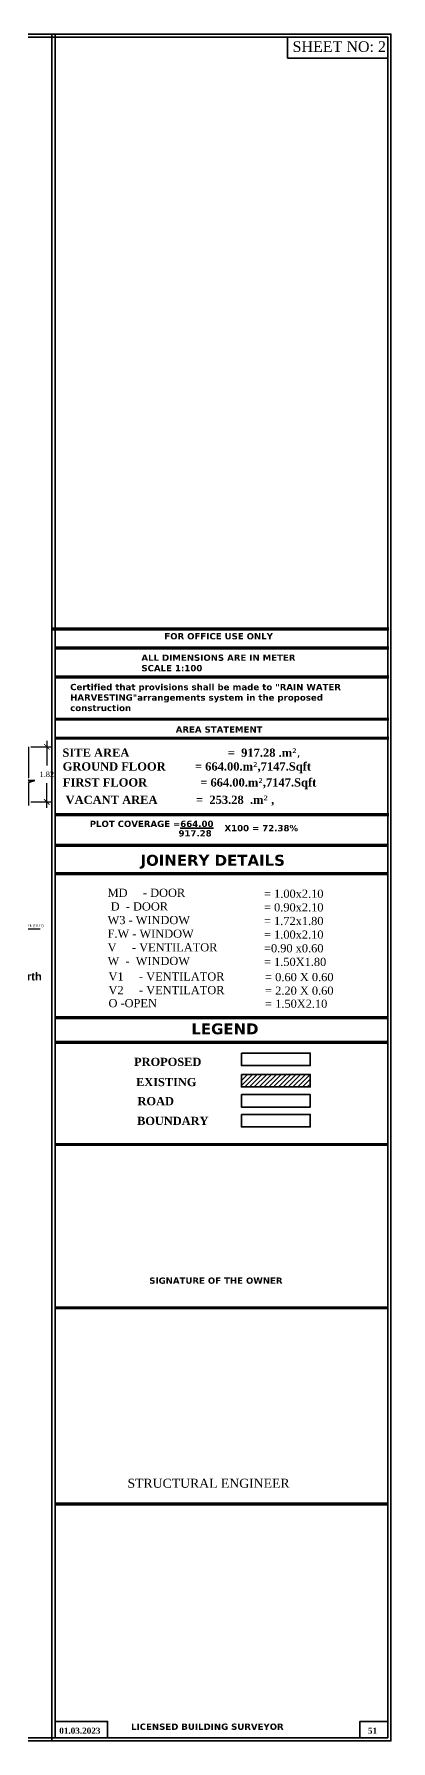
# Model space of a CAD drawing. Header units: metres. Extents: x 915 to 5569, y -1565 to 175.
# Drawn here: x 5478.1 to 5489.8, y -1437 to -1380.6 of the extents above; entities that cross this region are included whole.
import ezdxf

# ---------------------------------------------------------------- set-up
doc = ezdxf.new("R2010")
doc.units = ezdxf.units.M
doc.header["$MEASUREMENT"] = 0
doc.header["$PDMODE"] = 98
doc.layers.add('MAIN_GATE', color=57, linetype='Continuous')
doc.styles.add('s.m.s1', font='arial.ttf')
doc.styles.add('SMS1', font='arialbd.ttf', dxfattribs={"height": 0.25})
doc.styles.get("Standard").update_dxf_attribs({"font": 'times.ttf'})
doc.styles.add('style1', font='AMDT_Symbols.ttf')
doc.dimstyles.new('STANDARD$0', dxfattribs={"dimtxt": 0.3, "dimasz": 0.18, "dimexe": 0.1, "dimexo": 0.1, "dimgap": 0.09, "dimtad": 0, "dimtih": 1, "dimtoh": 1, "dimzin": 1, "dimdsep": 46, "dimtxsty": 'Standard', "dimcen": 0.1, "dimadec": 3, "dimazin": 0, "dimtfac": 1, "dimtofl": 0, "dimtmove": 0, "dimatfit": 3, "dimfxl": 0, "dimtolj": 1, "dimtzin": 0, "dimarcsym": 0})

# ---------------------------------------------------------------- blocks, each defined once
blk = doc.blocks.new('_ArchTick')
at = {"color": 0, "linetype": 'ByBlock', "const_width": 0.15}
blk.add_lwpolyline([(-0.5, -0.5), (0.5, 0.5)], dxfattribs=at)
blk = doc.blocks.new('*D110')
at = {"layer": 'Defpoints', "color": 0, "lineweight": 35}
for p in [(5477.885, -1404.166), (5478.476, -1404.166), (5477.885, -1405.986)]:
    blk.add_point(p, dxfattribs=at)
at = {"layer": 'MAIN_GATE', "color": 0, "lineweight": -2}
for p, q in [((5477.948, -1404.166), (5478.656, -1404.166)), ((5477.948, -1405.986), (5478.656, -1405.986))]:
    blk.add_line(p, q, dxfattribs=at)
at = {"layer": 'MAIN_GATE', "color": 0}
for p, q in [((5478.476, -1403.966), (5478.476, -1404.784)), ((5478.476, -1406.186), (5478.476, -1405.368))]:
    blk.add_line(p, q, dxfattribs=at)
at = {"layer": 'MAIN_GATE', "color": 0, "xscale": 0.18, "yscale": 0.18, "zscale": 0.18}
for p, rotation in [((5478.476, -1404.166), 90), ((5478.476, -1405.986), 270)]:
    blk.add_blockref('_ArchTick', p, dxfattribs=dict(at, rotation=rotation))
at = {"layer": 'MAIN_GATE', "color": 0, "lineweight": 30, "insert": (5478.476, -1405.076), "char_height": 0.18, "attachment_point": 5}
blk.add_mtext('\\A1;1.82', dxfattribs=at)

msp = doc.modelspace()

# ---------------------------------------------------------------- hatches: boundary and pattern name
at = {"lineweight": 30}
h = msp.add_hatch(dxfattribs=at)
h.set_pattern_fill('AR-B816', color=256, scale=0.020994, style=0)
h.set_pattern_definition([(0, (6021.60645, -393.01718), (0, 0.1679558), []), (90, (6021.60645, -393.01718), (-0.1679558, 0.1679558), [0.1679558, -0.1679558])])
h.paths.add_polyline_path([(5477.31105, -1405.9857), (5477.88509, -1405.9857), (5477.88509, -1405.3446), (5478.08366, -1405.27794), (5477.68771, -1405.25179), (5477.88509, -1405.17477), (5477.88509, -1404.16617), (5477.31105, -1404.16617)])
at = {"lineweight": 35}
h = msp.add_hatch(dxfattribs=at)
h.set_pattern_fill('ANSI31', color=256, scale=0.9, style=0)
h.set_pattern_definition([(45, (3885.93057, -1405.66617), (-0.079549513, 0.079549513), [])])
h.paths.add_polyline_path([(5484.902, -1414.98568), (5484.902, -1415.39853), (5487.17063, -1415.39853), (5487.17063, -1414.98568)])

# ---------------------------------------------------------------- linework, layer by layer
at = {"linetype": 'ByBlock', "lineweight": 35}
for p, q in [((5478.63877, -1436.99048), (5478.63877, -1380.634)), ((5478.75127, -1436.89048), (5478.75127, -1380.634)), ((5478.75127, -1411.79448), (5478.75127, -1436.89048))]:
    msp.add_line(p, q, dxfattribs=at)
at = {"lineweight": 35}
for p, q in [((5478.66672, -1400.25179), (5489.76111, -1400.25179)), ((5478.66672, -1400.30179), (5489.76111, -1400.30179)), ((5478.77922, -1400.8778), (5489.76111, -1400.8778)), ((5478.77922, -1400.9278), (5489.76111, -1400.9278)), ((5478.77922, -1401.83767), (5489.76111, -1401.83767)), ((5478.77922, -1401.88767), (5489.76111, -1401.88767)), ((5478.77922, -1403.23109), (5489.76111, -1403.23109)), ((5478.77922, -1403.28109), (5489.76111, -1403.28109)), ((5478.77922, -1403.85464), (5489.76111, -1403.85464)), ((5478.77922, -1403.90464), (5489.76111, -1403.90464)), ((5478.75127, -1406.38488), (5489.73316, -1406.38488)), ((5478.75127, -1406.43488), (5489.73316, -1406.43488)), ((5478.75127, -1407.39465), (5489.73316, -1407.39465)), ((5478.75127, -1407.44465), (5489.73316, -1407.44465)), ((5478.75127, -1408.33253), (5489.73316, -1408.33253)), ((5478.75127, -1408.38253), (5489.73316, -1408.38253)), ((5478.75127, -1413.08724), (5489.73316, -1413.08724)), ((5478.75127, -1413.13724), (5489.73316, -1413.13724)), ((5478.75127, -1413.89724), (5489.73316, -1413.89724)), ((5478.75127, -1413.94724), (5489.73316, -1413.94724)), ((5478.75127, -1417.27224), (5489.73316, -1417.27224)), ((5478.75127, -1417.32224), (5489.73316, -1417.32224)), ((5478.75127, -1422.66658), (5489.73316, -1422.66658)), ((5478.75127, -1422.71658), (5489.73316, -1422.71658)), ((5478.75127, -1429.14586), (5489.73316, -1429.14586)), ((5478.75127, -1429.19586), (5489.73316, -1429.19586))]:
    msp.add_line(p, q, dxfattribs=at)
at = {"linetype": 'Continuous', "lineweight": 35}
for p, q in [((5478.77922, -1406.38488), (5489.76111, -1406.38488)), ((5478.77922, -1406.43488), (5489.76111, -1406.43488))]:
    msp.add_line(p, q, dxfattribs=at)
at = {"lineweight": 30}
msp.add_line((5475.31169, -1410.18102), (5478.2582, -1410.18102), dxfattribs=at)
at = {"lineweight": 35, "ltscale": 5}
for points in [[(5386.91739, -1436.99048), (5489.83316, -1436.99048), (5489.83316, -1380.634), (5386.91739, -1380.634)], [(5387.01739, -1436.89048), (5489.73316, -1436.89048), (5489.73316, -1380.734), (5387.01739, -1380.734)]]:
    msp.add_lwpolyline(points, close=True, dxfattribs=at)
at = {"lineweight": 35}
for points in [[(5489.73316, -1380.734), (5486.42536, -1380.734), (5486.42536, -1381.42253), (5489.73316, -1381.42253)], [(5484.902, -1414.27975), (5487.17063, -1414.27975), (5487.17063, -1414.69259), (5484.902, -1414.69259)], [(5484.902, -1414.27975), (5487.17063, -1414.27975), (5487.17063, -1414.69259), (5484.902, -1414.69259)], [(5484.902, -1414.98568), (5487.17063, -1414.98568), (5487.17063, -1415.39853), (5484.902, -1415.39853)], [(5484.902, -1414.98568), (5487.17063, -1414.98568), (5487.17063, -1415.39853), (5484.902, -1415.39853)], [(5484.902, -1415.65076), (5487.17063, -1415.65076), (5487.17063, -1416.0636), (5484.902, -1416.0636)], [(5484.902, -1415.65076), (5487.17063, -1415.65076), (5487.17063, -1416.0636), (5484.902, -1416.0636)], [(5484.902, -1416.30512), (5487.17063, -1416.30512), (5487.17063, -1416.71796), (5484.902, -1416.71796)], [(5484.902, -1416.30512), (5487.17063, -1416.30512), (5487.17063, -1416.71796), (5484.902, -1416.71796)], [(5478.75127, -1436.89048), (5480.48386, -1436.89048), (5480.48386, -1436.34786), (5478.75127, -1436.34786)], [(5488.81136, -1436.89048), (5489.73316, -1436.89048), (5489.73316, -1436.34786), (5488.81136, -1436.34786)]]:
    msp.add_lwpolyline(points, close=True, dxfattribs=at)
at = {"lineweight": 30, "ltscale": 0.006}
msp.add_lwpolyline([(5477.88509, -1406.10705), (5477.88509, -1405.3446), (5478.08366, -1405.27794), (5477.68771, -1405.25179), (5477.88509, -1405.17477), (5477.88509, -1404.16617)], dxfattribs=at)

# ---------------------------------------------------------------- texts
at = {"linetype": 'Continuous', "lineweight": 35}
msp.add_text('SHEET NO: 2', height=0.35, dxfattribs=at).set_placement((5486.58838, -1381.22095))
at = {"lineweight": 35}
msp.add_text('STRUCTURAL ENGINEER', height=0.3, dxfattribs=at).set_placement((5481.13993, -1428.63441))
at = {"lineweight": 35, "ltscale": 10, "char_height": 0.207, "attachment_point": 1}
for s, insert, width in [('{\\fVerdana|b1|i0|c0|p34;FOR OFFICE USE ONLY}', (5482.35682, -1400.4117), 6.9474794), ('{\\fVerdana|b1|i0|c0|p34;ALL DIMENSIONS ARE IN METER\\PSCALE 1:100}', (5481.59909, -1401.12037), 6.9474794), ('{\\fVerdana|b1|i0|c0|p34;Certified that provisions shall be made to "RAIN WATER HARVESTING"arrangements system in the proposed\\Pconstruction}', (5479.24774, -1402.08958), 10.9742859), ('{\\fVerdana|b1|i0|c0|p34;AREA STATEMENT}', (5482.73245, -1403.49111), 6.9474794), ('{\\fVerdana|b1|i0|c0|p34;PLOT COVERAGE =\\L664.00}', (5479.8925, -1406.6072), 6.3623241), ('\\pt0.207;{\\fVerdana|b1|i0|c0|p34;917.28}', (5482.82312, -1406.91984), 6.3623241), ('{\\fVerdana|b1|i0|c0|p34;X100 = 72.38%}', (5484.34099, -1406.74787), 6.3623241), ('{\\fVerdana|b1|i0|c0|p34;SIGNATURE OF THE OWNER}', (5481.85733, -1421.68999), 6.3623241), ('{\\fVerdana|b1|i0|c0|p34;LICENSED BUILDING SURVEYOR}', (5481.25689, -1436.41996), 6.3623241)]:
    msp.add_mtext(s, dxfattribs=dict(at, insert=insert, width=width))
at = {"lineweight": 35}
for s, insert, char_height, width, attachment_point, style in [('{\\fBook Antiqua|b1|i0|c0|p18;SITE AREA^I^I^I=  917.28 .m\\fVerdana|b0|i0|c0|p34;²,\\fBook Antiqua|b1|i0|c0|p18;  }', (5478.99192, -1404.22328), 0.27290358, 14.3709945, 1, 'style1'), ('{\\fBook Antiqua|b1|i0|c0|p18;GROUND FLOOR^I= 664.00.m\\fVerdana|b0|i0|c0|p34;²\\fBook Antiqua|b1|i0|c0|p18;,7147.Sqft}', (5478.99892, -1404.67812), 0.27290358, 11.8460155, 1, 'style1'), ('\\pt7.3684;{\\fBook Antiqua|b1|i0|c0|p18;FIRST FLOOR                 = 664.00.m\\fVerdana|b0|i0|c0|p34;²\\fBook Antiqua|b1|i0|c0|p18;,7147.Sqft}', (5479.00569, -1405.20608), 0.27290358, 11.8460155, 1, 'style1'), ('{\\fBook Antiqua|b1|i0|c0|p18;VACANT AREA^I          =  253.28  .m\\fVerdana|b0|i0|c0|p34;²\\fBook Antiqua|b1|i0|c0|p18; ,  }', (5479.09616, -1405.77925), 0.27290358, 10.7406226, 1, 'style1'), ('{\\fBook Antiqua|b1|i0|c0|p18;PROPOSED}', (5481.35664, -1414.43415), 0.27, 2.356561, 1, 'style1'), ('{\\fBook Antiqua|b1|i0|c0|p18;EXISTING}', (5481.42111, -1415.10192), 0.27, 2.356561, 1, 'style1'), ('{\\fBook Antiqua|b1|i0|c0|p18;ROAD}', (5481.47093, -1415.73242), 0.27, 2.356561, 1, 'style1'), ('{\\fBook Antiqua|b1|i0|c0|p18;BOUNDARY}', (5481.45581, -1416.38306), 0.27, 2.356561, 1, 'style1'), ('{\\fTimes New Roman|b1|i0|c0|p18;01.03.2023}', (5479.56654, -1436.65688), 0.2, 8.7447, 5, 's.m.s1'), ('{\\fTimes New Roman|b1|i0|c0|p18;51}', (5489.22579, -1436.65688), 0.2, 8.7447, 5, 's.m.s1')]:
    msp.add_mtext(s, dxfattribs=dict(at, insert=insert, char_height=char_height, width=width, attachment_point=attachment_point, style=style))
at = {"lineweight": 35, "attachment_point": 1}
for s, insert, char_height, width in [('{\\fVerdana|b1|i0|c0|p34;JOINERY DETAILS}', (5481.56863, -1407.73348), 0.36, 6.3669643), ('MD     - DOOR\\P D  - DOOR\\PW3 - WINDOW\\PF.W - WINDOW\\PV     - VENTILATOR\\PW  -  WINDOW', (5480.4832, -1408.85149), 0.27, 4.7652086), ('{\\H1.2x;= 1.00x2.10\\P= 0.90x2.10\\P= 1.72x1.80\\P= 1.00x2.10  \\P=0.90 x0.60\\P= 1.50X1.80}     ', (5485.64624, -1408.88247), 0.225009, 3.4043688), ('\\PV1     - VENTILATOR', (5480.51221, -1411.16583), 0.27, 4.7652086), ('{\\H1.2x;\\P\\P= 0.60 X 0.60\\P}     ', (5485.68254, -1410.73442), 0.225009, 3.4043688), ('\\PV2     - VENTILATOR', (5480.51221, -1411.61484), 0.27, 4.7652086), ('{\\H1.2x;\\P\\P= 2.20 X 0.60\\P}     ', (5485.68254, -1411.18343), 0.225009, 3.4043688), ('\\PO -OPEN', (5480.51221, -1412.04588), 0.27, 4.7652086), ('{\\H1.2x;\\P\\P= 1.50X2.10\\P}     ', (5485.68254, -1411.61447), 0.225009, 3.4043688), ('{\\fVerdana|b1|i0|c0|p34;LEGEND}', (5483.2464, -1413.30016), 0.36, 3.735)]:
    msp.add_mtext(s, dxfattribs=dict(at, insert=insert, char_height=char_height, width=width))
at = {"lineweight": 30, "ltscale": 0.006, "insert": (5477.71898, -1410.02402), "char_height": 0.083978, "width": 3.025991, "attachment_point": 1}
msp.add_mtext('SITE (OUT)', dxfattribs=at)
at = {"color": 7, "lineweight": 30, "insert": (5475.78704, -1411.61708), "char_height": 0.2642218, "width": 4.5232269, "attachment_point": 1, "style": 'SMS1'}
msp.add_mtext('Hard red earth', dxfattribs=at)

# ---------------------------------------------------------------- dimensions: what is measured, and where the dimension line sits
at = {"layer": 'MAIN_GATE', "color": 1, "lineweight": 30}
dim = msp.add_linear_dim(base=(5478.47643, -1404.16617), p1=(5477.88509, -1405.9857), p2=(5477.88509, -1404.16617), angle=90, dimstyle='STANDARD$0', override={"dimtxt": 0.18, "dimexe": 0.18, "dimexo": 0.0625, "dimgap": 0.2, "dimdec": 2, "dimblk": 'ArchTick', "dimcen": 0.09, "dimdle": 0.2, "dimtdec": 4, "dimtix": 0, "dimtofl": 1, "dimtmove": 0, "dimldrblk": 'ArchTick', "dimfxl": 1, "dimtfillclr": 256, "dimlwd": 65535, "dimarcsym": 2}, dxfattribs=at)
dim.commit()
dim.dimension.update_dxf_attribs({"geometry": '*D110', "text_midpoint": (5478.47643, -1405.07594)})

doc.saveas('drawing.dxf')
